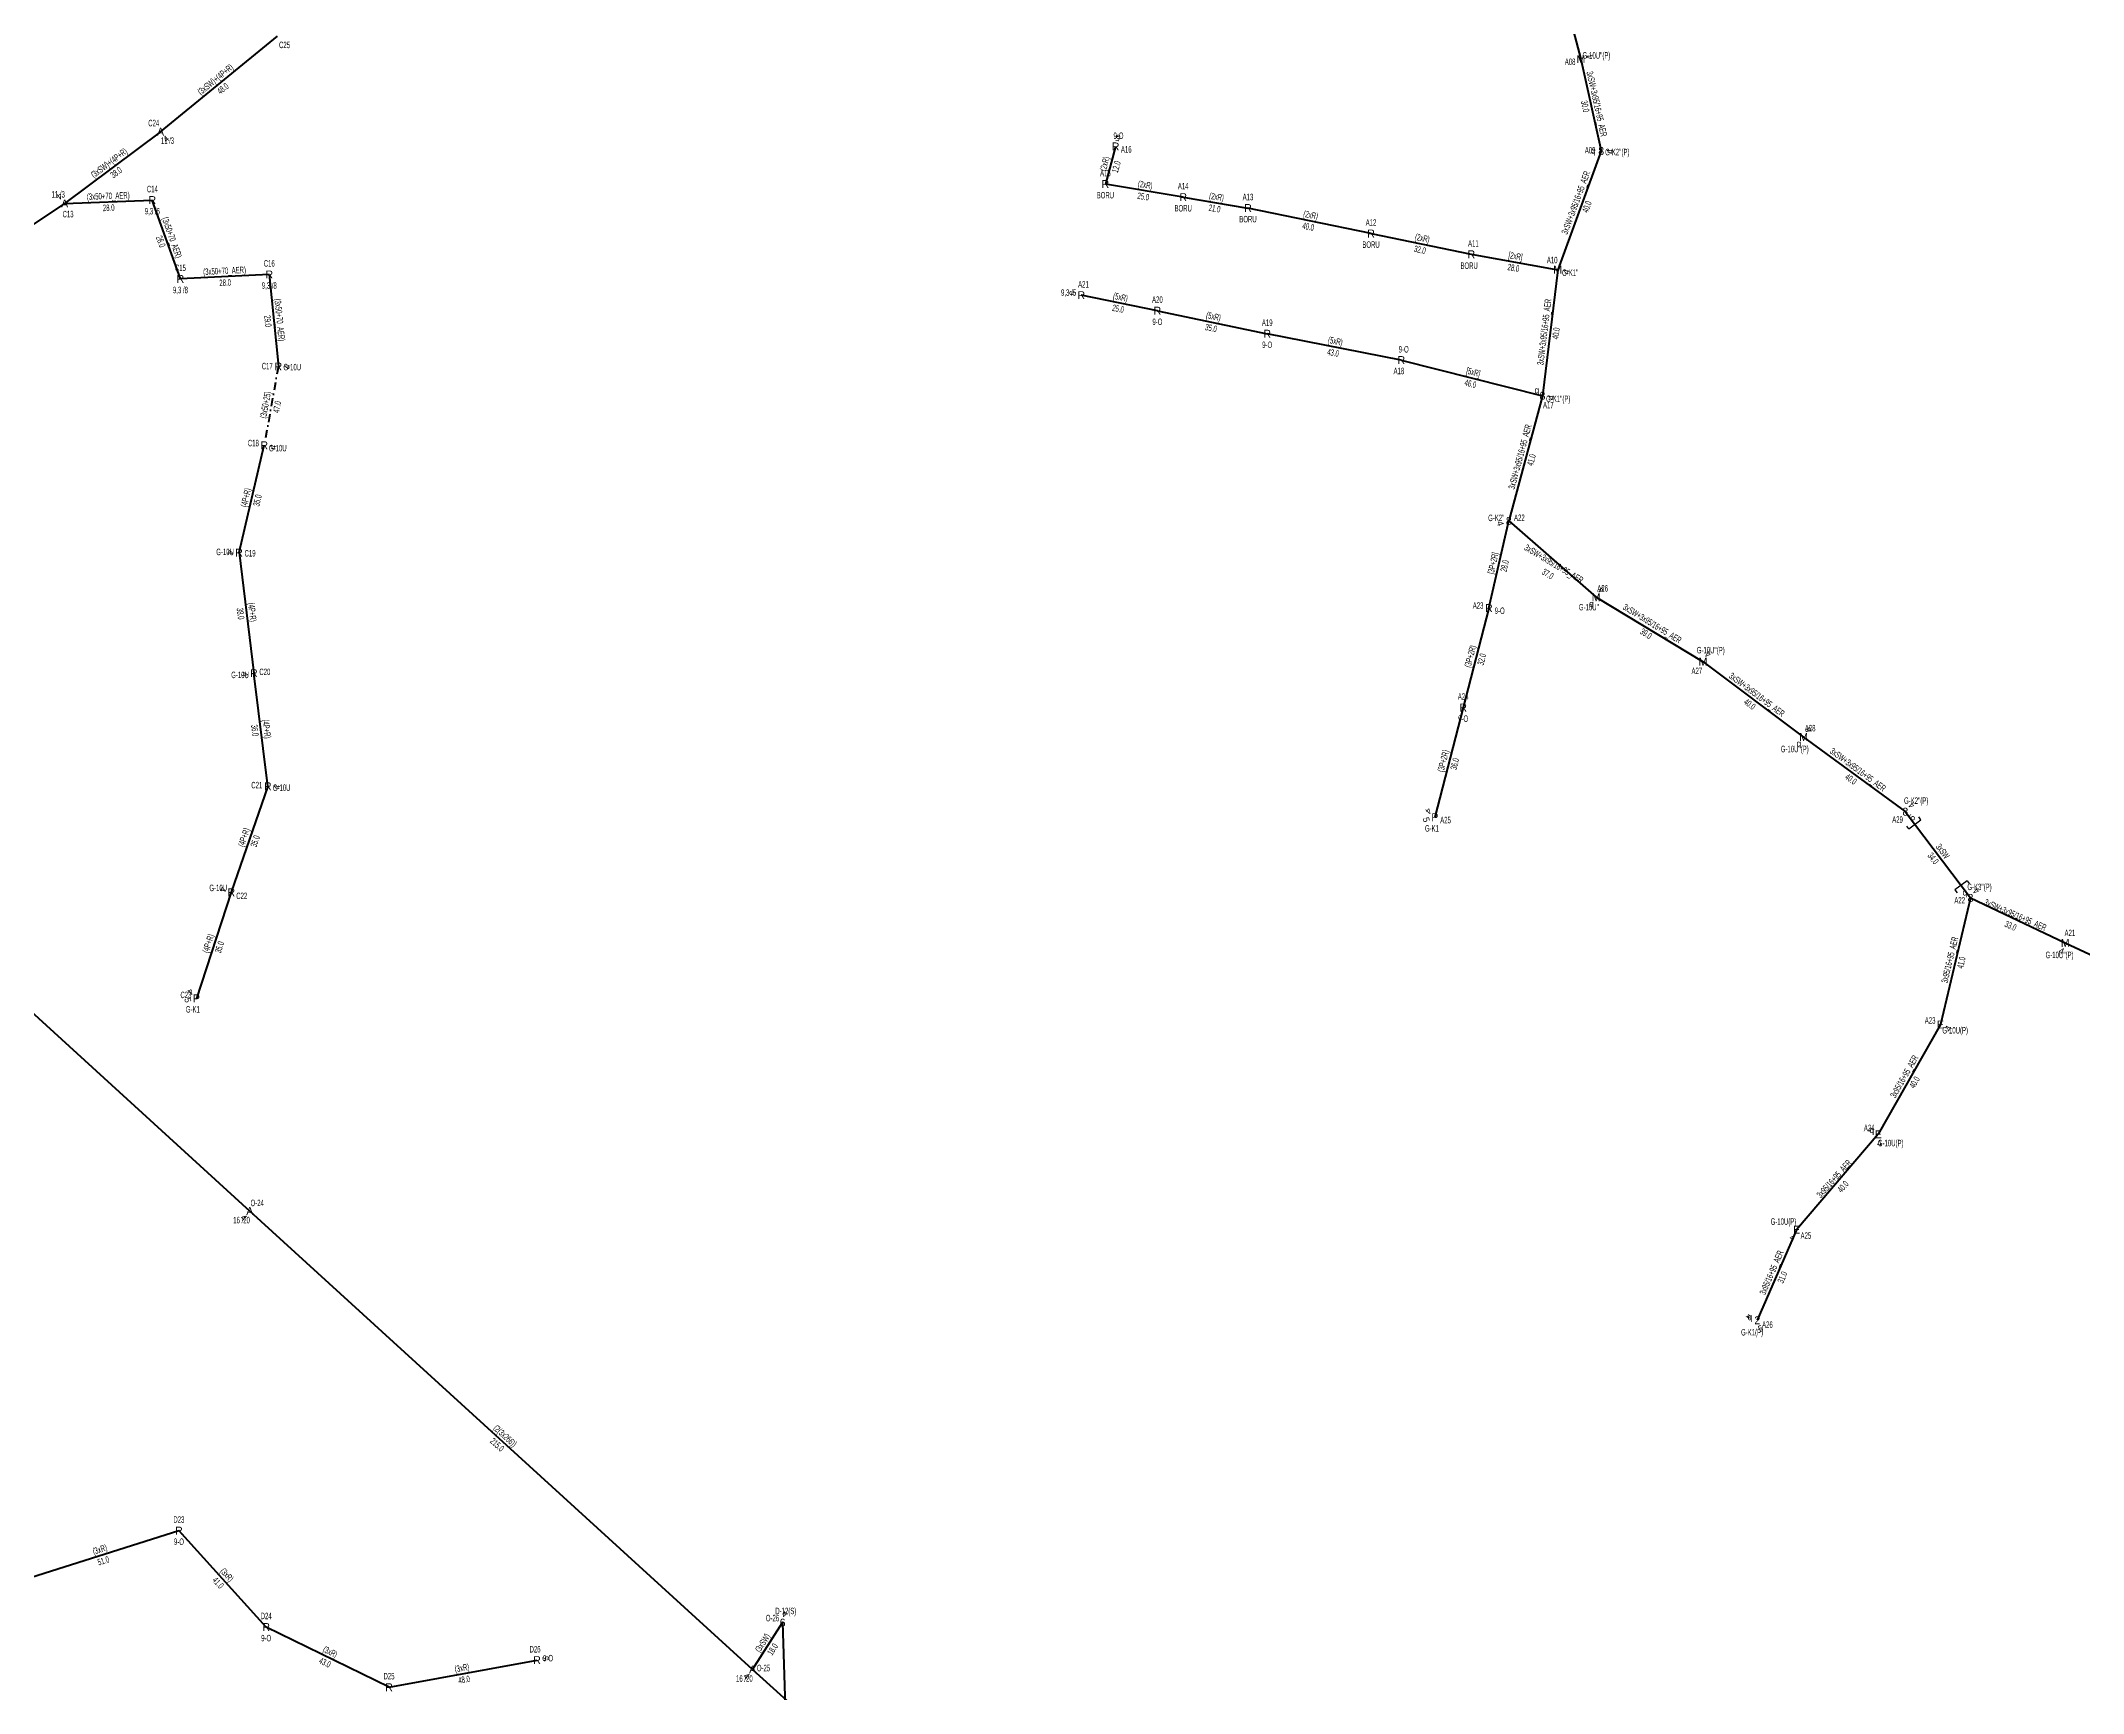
# Model space of a CAD drawing. Header units: millimetres. Extents: x 367507 to 373457, y 4068694 to 4074327.
# Drawn here: x 367986 to 368631, y 4070472 to 4070994 of the extents above; entities that cross this region are included whole.
import ezdxf
from ezdxf.enums import TextEntityAlignment as Align

# ---------------------------------------------------------------- set-up
doc = ezdxf.new("R2010")
doc.units = ezdxf.units.MM
doc.linetypes.add('DASHDOT', pattern=[5, 2.5, -1.25, 0, -1.25])
for name, color, linetype, lineweight in [('DIREK_AG_MEVCUT', 120, 'Continuous', 25), ('DIREK_AG_YENI', 108, 'Continuous', 25), ('DIREK_ENH_MEVCUT', 6, 'Continuous', 25), ('DIREK_OG_MEVCUT', 16, 'Continuous', 25), ('DIREK_OG_YENI', 10, 'Continuous', 25), ('HAT_AG_HAVAI_BYSK', 3, 'Continuous', 50), ('HAT_AG_HAVAI_MEVCUT', 126, 'Continuous', 50), ('HAT_AG_HAVAI_YENI', 3, 'Continuous', 50), ('HAT_AG_YERALTI_MEVCUT', 126, 'DASHDOT', 50), ('HAT_OG_HAVAI_MEVCUT', 48, 'Continuous', 70), ('HAT_OG_HAVAI_YENI', 1, 'Continuous', 70)]:
    doc.layers.add(name, color=color, linetype=linetype, lineweight=lineweight)
doc.layers.add('NIA_AG', color=5, linetype='Continuous')
doc.styles.add('Direk', font='B_CAD')
doc.styles.get("Standard").update_dxf_attribs({"font": 'Arial'})

# ---------------------------------------------------------------- blocks, each defined once
blk = doc.blocks.new('AG_NIA', base_point=(-64.4296, 129.8924))
at = {"layer": 'NIA_AG'}
for p, q in [((-64.429604, 132.292432), (-65.529604, 132.292432)), ((-64.429604, 127.492432), (-64.429604, 132.292432)), ((-64.429604, 127.492432), (-65.529604, 127.492432))]:
    blk.add_line(p, q, dxfattribs=at)

msp = doc.modelspace()

# ---------------------------------------------------------------- linework, layer by layer
at = {"layer": 'HAT_AG_HAVAI_BYSK'}
for p, q in [((368437.54, 4070926.38), (368464.832702, 4070921.528777)), ((368415.42, 4070892.96), (368460.027, 4070881.716)), ((368443.08, 4070814.63), (368449.384, 4070842.142))]:
    msp.add_line(p, q, dxfattribs=at)
at = {"layer": 'HAT_AG_HAVAI_MEVCUT'}
for p, q in [((368325.13, 4070960.45), (368321.91, 4070948.56)), ((368346.5, 4070944.43), (368321.91, 4070948.56)), ((367993.05, 4070942.42), (368020.75, 4070943.5)), ((368029.63, 4070918.61), (368020.75, 4070943.5)), ((368346.5, 4070944.43), (368366.97, 4070940.99)), ((368405.85, 4070932.94), (368366.97, 4070940.99)), ((368405.85, 4070932.94), (368437.54, 4070926.38)), ((368057.71, 4070920.01), (368029.63, 4070918.61)), ((368057.71, 4070920.01), (368060.57, 4070890.93)), ((368338.35, 4070908.56), (368314.28, 4070913.48)), ((368338.35, 4070908.56), (368373.04, 4070901.29)), ((368415.42, 4070892.96), (368373.04, 4070901.29)), ((368048.14, 4070832.14), (368056.11, 4070866.05)), ((368048.14, 4070832.14), (368052.83, 4070794.07)), ((368443.08, 4070814.63), (368434.96, 4070783.2)), ((368057.24, 4070758.35), (368052.83, 4070794.07)), ((368434.96, 4070783.2), (368426.01, 4070748.56)), ((368057.24, 4070758.35), (368045.7, 4070724.86)), ((368045.7, 4070724.86), (368034.7, 4070691.36)), ((367980.3, 4070507.77), (368029.16, 4070523.22)), ((368056.73, 4070492.78), (368029.16, 4070523.22)), ((368095.54, 4070473.74), (368056.73, 4070492.78)), ((368095.54, 4070473.74), (368142.32, 4070482.31))]:
    msp.add_line(p, q, dxfattribs=at)
at = {"layer": 'HAT_AG_HAVAI_YENI'}
for p, q in [((368595.279, 4070723.07), (368585.783, 4070683.098)), ((368585.783, 4070683.098), (368566.114, 4070648.411)), ((368566.114, 4070648.411), (368540.301, 4070618.282)), ((368540.301, 4070618.282), (368527.902909, 4070589.688133))]:
    msp.add_line(p, q, dxfattribs=at)
at = {"layer": 'HAT_AG_YERALTI_MEVCUT', "flags": 128}
msp.add_lwpolyline([(368060.57, 4070890.93), (368056.11, 4070866.05)], dxfattribs=at)
at = {"layer": 'HAT_OG_HAVAI_MEVCUT'}
for p, q in [((368023.35, 4070965.09), (368060.35, 4070995.27)), ((368023.35, 4070965.09), (367993.05, 4070942.42)), ((367993.05, 4070942.42), (367959.04, 4070919.87)), ((367893.43, 4070768.31), (368051.54, 4070624.16)), ((368210.41, 4070479.36), (368051.54, 4070624.16)), ((368210.41, 4070479.36), (368219.91, 4070494.17)), ((368219.91, 4070494.17), (368222.85, 4070397.98)), ((368210.41, 4070479.36), (368347.4, 4070356.07))]:
    msp.add_line(p, q, dxfattribs=at)
at = {"layer": 'HAT_OG_HAVAI_YENI'}
for p, q in [((368462.732, 4071023.699), (368472.156, 4070988.014)), ((368472.156, 4070988.014), (368478.582, 4070959.017)), ((368478.582, 4070959.017), (368464.832702, 4070921.528777)), ((368464.832702, 4070921.528777), (368460.027, 4070881.716)), ((368460.027, 4070881.716), (368449.384, 4070842.142)), ((368449.384, 4070842.142), (368476.969746, 4070818.04817)), ((368476.969746, 4070818.04817), (368510.749, 4070797.694)), ((368510.749, 4070797.694), (368542.534, 4070773.891)), ((368542.534, 4070773.891), (368574.678, 4070750.327)), ((368574.678, 4070750.327), (368595.279, 4070723.07)), ((368595.279, 4070723.07), (368625.198, 4070708.862)), ((368625.198, 4070708.862), (368653.621, 4070695.63))]:
    msp.add_line(p, q, dxfattribs=at)

# ---------------------------------------------------------------- block references
at = {"layer": 'NIA_AG'}
for p, rotation in [((368577.692801, 4070746.338144), 307.082201), ((368592.264199, 4070727.058856), 127.082201)]:
    msp.add_blockref('AG_NIA', p, dxfattribs=dict(at, rotation=rotation))

# ---------------------------------------------------------------- texts
at = {"layer": 'DIREK_AG_MEVCUT', "linetype": 'ByBlock', "style": 'Direk'}
for s, p in [('R', (368325.13, 4070960.45)), ('R', (368321.91, 4070948.56)), ('R', (368020.75, 4070943.5)), ('R', (368346.5, 4070944.43)), ('R', (368366.97, 4070940.99)), ('R', (368405.85, 4070932.94)), ('R', (368437.54, 4070926.38)), ('R', (368029.63, 4070918.61)), ('R', (368057.71, 4070920.01)), ('R', (368314.28, 4070913.48)), ('R', (368338.35, 4070908.56)), ('R', (368373.04, 4070901.29)), ('R', (368060.57, 4070890.93)), ('R', (368415.42, 4070892.96)), ('R', (368056.11, 4070866.05)), ('R', (368048.14, 4070832.14)), ('R', (368443.08, 4070814.63)), ('R', (368052.83, 4070794.07)), ('R', (368434.96, 4070783.2)), ('R', (368057.24, 4070758.35)), ('P', (368426.01, 4070748.56)), ('R', (368045.7, 4070724.86)), ('P', (368034.7, 4070691.36)), ('R', (368029.16, 4070523.22)), ('R', (368056.73, 4070492.78)), ('R', (368142.32, 4070482.31)), ('R', (368095.54, 4070473.74))]:
    msp.add_text(s, height=2.5, dxfattribs=at).set_placement(p, align=Align.MIDDLE_CENTER)
at = {"layer": 'DIREK_AG_MEVCUT', "linetype": 'ByBlock', "width": 0.53}
for s, p in [('9-O', (368326.047218, 4070963.836871)), ('A16', (368328.508307, 4070959.535101)), ('A15', (368321.91, 4070952.06)), ('A14', (368346.5, 4070947.93)), ('C14', (368020.75, 4070947)), ('BORU', (368321.91, 4070945.06)), ('BORU', (368346.5, 4070940.93)), ('A13', (368366.97, 4070944.49)), ('9,3 /6', (368020.75, 4070940)), ('BORU', (368366.97, 4070937.49)), ('A12', (368405.85, 4070936.44)), ('BORU', (368405.85, 4070929.44)), ('A11', (368438.201063, 4070929.817004)), ('C15', (368029.63, 4070922.11)), ('C16', (368057.71, 4070923.51)), ('BORU', (368436.848887, 4070922.786758)), ('9,3 /8', (368029.63, 4070915.11)), ('9,3 /8', (368057.71, 4070916.51)), ('A21', (368314.980921, 4070916.909098)), ('9,3 /5', (368310.271679, 4070914.299316)), ('A20', (368338.35, 4070912.06)), ('9-O', (368338.35, 4070905.06)), ('A19', (368373.04, 4070904.79)), ('9-O', (368373.04, 4070897.79)), ('9-O', (368416.187144, 4070896.382501)), ('C17', (368057.072754, 4070891.068813)), ('G-10U', (368064.96602, 4070890.755513)), ('A18', (368414.65448, 4070889.544743)), ('C18', (368052.682654, 4070866.759436)), ('G-10U', (368060.400551, 4070865.161887)), ('G-10U', (368043.747573, 4070832.378011)), ('C19', (368051.634873, 4070831.950624)), ('A23', (368439.679517, 4070815.458681)), ('9-O', (368446.512523, 4070813.793511)), ('G-10U', (368048.469614, 4070793.532246)), ('C20', (368056.303683, 4070794.4984)), ('A24', (368434.96, 4070786.7)), ('9-O', (368434.96, 4070779.7)), ('C21', (368053.759093, 4070758.715085)), ('G-10U', (368061.611302, 4070757.891529)), ('A25', (368429.398719, 4070747.684451)), ('G-K1', (368425.104325, 4070745.054686)), ('G-10U', (368041.574071, 4070726.248167)), ('C22', (368049.017277, 4070723.743904)), ('C23', (368031.374679, 4070692.451897)), ('G-K1', (368033.561251, 4070687.891992)), ('D23', (368029.16, 4070526.72)), ('9-O', (368029.16, 4070519.72)), ('D24', (368056.73, 4070496.28)), ('9-O', (368056.73, 4070489.28)), ('D26', (368141.689303, 4070485.752706)), ('9-O', (368145.795546, 4070482.946713)), ('D25', (368095.54, 4070477.24))]:
    msp.add_text(s, height=2.05, dxfattribs=at).set_placement(p, align=Align.MIDDLE_CENTER)
at = {"layer": 'DIREK_AG_MEVCUT', "color": 32, "style": 'Direk'}
for s, rotation, p in [('5', 524.846867, (368325.861919, 4070963.152646)), ('5', 618.447658, (368311.536722, 4070914.040737)), ('4', 447.727008, (368063.367797, 4070890.81895)), ('4', 438.305341, (368058.851877, 4070865.482451)), ('4', 266.898362, (368045.344102, 4070832.291501)), ('4', 277.030626, (368050.051054, 4070793.72728)), ('4', 444.012592, (368060.024726, 4070758.057932)), ('5', 285.513199, (368423.312007, 4070747.811111)), ('4', 225.513199, (368424.012447, 4070750.522086)), ('4', 251.404515, (368043.046178, 4070725.752877)), ('5', 281.821981, (368031.959391, 4070690.78636)), ('4', 221.821981, (368032.832908, 4070693.446617)), ('5', 460.381353, (368145.074164, 4070482.814557))]:
    msp.add_text(s, height=2, rotation=rotation, dxfattribs=at).set_placement(p, align=Align.MIDDLE_CENTER)
at = {"layer": 'DIREK_AG_YENI', "width": 0.53}
for s, p in [('A23', (368582.525631, 4070684.378449)), ('G-10U(P)', (368590.430585, 4070681.271067)), ('A24', (368563.249482, 4070650.422103)), ('G-10U(P)', (368570.055907, 4070645.643491)), ('G-10U(P)', (368536.179362, 4070620.85896)), ('A25', (368543.268691, 4070616.426519)), ('G-K1(P)', (368526.256584, 4070585.891192)), ('A26', (368531.11405, 4070588.295806))]:
    msp.add_text(s, height=2.05, dxfattribs=at).set_placement(p, align=Align.MIDDLE_CENTER)
at = {"layer": 'DIREK_AG_YENI', "style": 'Direk'}
for s, p in [('E', (368585.783, 4070683.098)), ('E', (368566.114, 4070648.411)), ('E', (368540.301, 4070618.282)), ('2', (368527.902909, 4070589.688133))]:
    msp.add_text(s, height=2.5, dxfattribs=at).set_placement(p, align=Align.MIDDLE_CENTER)
at = {"layer": 'DIREK_AG_YENI', "color": 32, "style": 'Direk'}
for s, rotation, p in [('4', 424.492741, (368588.310086, 4070681.892249)), ('4', 367.170011, (368566.463479, 4070645.632896)), ('4', 332.272027, (368538.998232, 4070615.803534)), ('4', 246.558802, (368525.333997, 4070590.801994)), ('5', 21.558801, (368528.931786, 4070587.084018))]:
    msp.add_text(s, height=2, rotation=rotation, dxfattribs=at).set_placement(p, align=Align.MIDDLE_CENTER)
at = {"layer": 'DIREK_AG_YENI', "color": 4, "style": 'Direk'}
for p in [(368564.067916, 4070649.847502), (368525.609237, 4070590.682652)]:
    msp.add_text('q', height=2, dxfattribs=at).set_placement(p, align=Align.MIDDLE_CENTER)
at = {"layer": 'DIREK_ENH_MEVCUT', "linetype": 'ByBlock', "width": 0.53}
for s, p in [('O-24', (368053.897866, 4070626.746594)), ('16 /20', (368048.950284, 4070621.319066)), ('O-26', (368216.714362, 4070495.59755)), ('D-12(S)', (368220.926581, 4070497.84466)), ('16 /20', (368207.830254, 4070476.511651)), ('O-25', (368213.878709, 4070479.82697))]:
    msp.add_text(s, height=2.05, dxfattribs=at).set_placement(p, align=Align.MIDDLE_CENTER)
at = {"layer": 'DIREK_ENH_MEVCUT', "color": 32, "linetype": 'ByBlock', "style": 'Direk'}
for rotation, p in [(317.648574, (368049.653707, 4070622.090725)), (164.536093, (368220.656568, 4070496.868636)), (317.832909, (368208.530374, 4070477.284667))]:
    msp.add_text('4', height=2, rotation=rotation, dxfattribs=at).set_placement(p, align=Align.MIDDLE_CENTER)
at = {"layer": 'DIREK_ENH_MEVCUT', "linetype": 'ByBlock', "style": 'Direk'}
for s, p in [('A', (368051.54, 4070624.16)), ('6', (368219.91, 4070494.17)), ('A', (368210.41, 4070479.36))]:
    msp.add_text(s, height=2.5, dxfattribs=at).set_placement(p, align=Align.MIDDLE_CENTER)
at = {"layer": 'DIREK_OG_MEVCUT', "linetype": 'ByBlock', "width": 0.53}
for s, p in [('C25', (368062.528596, 4070992.530708)), ('C24', (368021.195027, 4070967.847914)), ('11 /3', (368025.539335, 4070962.28811)), ('11 /3', (367991.003673, 4070945.323582)), ('C13', (367994.125131, 4070939.08922))]:
    msp.add_text(s, height=2.05, dxfattribs=at).set_placement(p, align=Align.MIDDLE_CENTER)
at = {"layer": 'DIREK_OG_MEVCUT', "linetype": 'ByBlock', "style": 'Direk'}
for p in [(368023.35, 4070965.09), (367993.05, 4070942.42)]:
    msp.add_text('A', height=2.5, dxfattribs=at).set_placement(p, align=Align.MIDDLE_CENTER)
at = {"layer": 'DIREK_OG_MEVCUT', "color": 32, "linetype": 'ByBlock', "style": 'Direk'}
for rotation, p in [(398.003283, (368025.073979, 4070962.883669)), (215.17463, (367991.437003, 4070944.70872))]:
    msp.add_text('4', height=2, rotation=rotation, dxfattribs=at).set_placement(p, align=Align.MIDDLE_CENTER)
at = {"layer": 'DIREK_OG_YENI', "width": 0.53}
for s, p in [('A08', (368468.754775, 4070987.188368)), ("G-10U''(P)", (368477.074819, 4070989.208021)), ('A09', (368475.089788, 4070959.250356)), ("G-K2''(P)", (368483.674087, 4070958.676738)), ('A10', (368463.088527, 4070924.563222)), ("G-K1''", (368468.790935, 4070920.577616)), ('A17', (368461.88118, 4070878.747496)), ("G-K1''(P)", (368465.011918, 4070880.749935)), ("G-K2''", (368445.434761, 4070843.125143)), ('A22', (368452.732736, 4070843.159826)), ('A26', (368479.032085, 4070820.876024)), ("G-10U''", (368474.688083, 4070814.919581)), ("G-10U''(P)", (368513.204863, 4070801.341809)), ('A27', (368508.79435, 4070794.790667)), ('A28', (368544.617669, 4070776.703174)), ("G-10U''(P)", (368539.745472, 4070770.12753)), ("G-K2''(P)", (368578.114545, 4070753.814175)), ('A29', (368572.22129, 4070747.834095)), ('A22', (368591.853705, 4070722.350725)), ("G-K3''(P)", (368598.130051, 4070726.570721)), ('A21', (368626.687288, 4070712.029337)), ("G-10U''(P)", (368623.417746, 4070705.075853))]:
    msp.add_text(s, height=2.05, dxfattribs=at).set_placement(p, align=Align.MIDDLE_CENTER)
at = {"layer": 'DIREK_OG_YENI', "style": 'Direk'}
for s, p in [('M', (368472.156, 4070988.014)), ('8', (368478.582, 4070959.017)), ('M', (368464.832702, 4070921.528777)), ('8', (368460.027, 4070881.716)), ('8', (368449.384, 4070842.142)), ('M', (368476.969746, 4070818.04817)), ('M', (368510.749, 4070797.694)), ('M', (368542.534, 4070773.891)), ('8', (368574.678, 4070750.327)), ('8', (368595.279, 4070723.07)), ('M', (368625.198, 4070708.862))]:
    msp.add_text(s, height=2.5, dxfattribs=at).set_placement(p, align=Align.MIDDLE_CENTER)
at = {"layer": 'DIREK_OG_YENI', "color": 32, "style": 'Direk'}
for s, rotation, p in [('4', 103.644375, (368474.87698, 4070988.674505)), ('4', 446.177077, (368481.37577, 4070958.830315)), ('4', 436.488046, (368467.555201, 4070920.874562)), ('4', 439.032178, (368462.775856, 4070881.183279)), ('4', 286.04712, (368446.693103, 4070841.368002)), ('4', 143.896928, (368478.619617, 4070820.310453)), ('4', 146.049853, (368512.31272, 4070800.016667)), ('4', 143.463557, (368544.200935, 4070776.140739)), ('4', 135.418973, (368576.643368, 4070752.321324)), ('5', 49.587361, (368576.809907, 4070748.511794)), ('4', 140.839996, (368597.047167, 4070725.241079)), ('4', 334.817, (368624.00657, 4070706.328131))]:
    msp.add_text(s, height=2, rotation=rotation, dxfattribs=at).set_placement(p, align=Align.MIDDLE_CENTER)
at = {"layer": 'DIREK_OG_YENI', "color": 4, "style": 'Direk'}
for p in [(368476.087563, 4070959.183683), (368458.259233, 4070883.483767), (368475.496647, 4070816.028274), (368541.045665, 4070771.882304), (368593.511233, 4070724.837767)]:
    msp.add_text('q', height=2, dxfattribs=at).set_placement(p, align=Align.MIDDLE_CENTER)
at = {"layer": 'HAT_AG_HAVAI_BYSK', "lineweight": 30, "width": 0.53}
for s, rotation, p in [('28.0', 349.921056, (368451.037597, 4070923.117506, 184232.416351)), ('46.0', 345.85229, (368437.515741, 4070886.513782, 184230.0135)), ('28.0', 77.09424, (368447.060528, 4070828.196154, 184224.692))]:
    msp.add_text(s, height=2.05, rotation=rotation, dxfattribs=at).set_placement(p, align=Align.TOP_CENTER)
for s, rotation, p in [('[2xR]', 349.921056, (368451.335105, 4070924.791271, 184232.416351)), ('[5xR]', 345.85229, (368437.931259, 4070888.162218, 184230.0135)), ('[3P+2R]', 77.09424, (368445.403472, 4070828.575846, 184224.692))]:
    msp.add_text(s, height=2.05, rotation=rotation, dxfattribs=at).set_placement(p, align=Align.CENTER)
at = {"layer": 'HAT_AG_HAVAI_MEVCUT', "lineweight": 30, "width": 0.53}
for s, rotation, p in [('(2xR)', 434.846867, (368322.699554, 4070954.72719, 184160.955)), ('(2xR)', 350.465902, (368334.345789, 4070947.333259, 184160.955)), ('(3x50+70_AER)', 2.232784, (368006.866884, 4070943.809355, 184010.375)), ('(2xR)', 350.460533, (368356.875868, 4070943.548246, 184183.485)), ('(3x50+70_AER)', 289.634865, (368025.990575, 4070931.340621, 184010.375)), ('(2xR)', 348.302347, (368386.582335, 4070937.797346, 184183.485)), ('(2xR)', 348.304652, (368421.867302, 4070930.492353, 184218.77)), ('(3x50+70_AER)', 362.854264, (368043.627674, 4070920.158946, 184014.815)), ('(3x50+70_AER)', 275.616941, (368059.985919, 4070905.553196, 184030.285)), ('(5xR)', 348.447658, (368326.485224, 4070911.852781, 184157.14)), ('(5xR)', 348.163793, (368355.869347, 4070905.756927, 184186.52)), ('(5xR)', 348.879986, (368394.393935, 4070897.959042, 184186.52)), ('(4P+R)', 76.773607, (368051.297547, 4070849.289479, 184028.055)), ('(4P+R)', 277.023116, (368051.328622, 4070813.208929, 184026.415)), ('(3P+2R)', 435.51427, (368438.197022, 4070799.127618, 184217.48)), ('(4P+R)', 277.038136, (368055.878595, 4070776.31415, 184026.415)), ('(3P+2R)', 435.513199, (368429.662026, 4070766.092633, 184213.005)), ('(4P+R)', 430.987049, (368050.666372, 4070741.881915, 184022.85)), ('(4P+R)', 431.821981, (368039.392422, 4070708.375175, 184017.35)), ('(3xR)', 17.547453, (368004.473729, 4070516.305447, 184014.58)), ('(3xR)', 312.167645, (368043.575006, 4070508.570607, 184014.58)), ('(3xR)', 333.867652, (368076.509379, 4070484.023112, 184028.365)), ('(3xR)', 10.381353, (368118.776831, 4070478.861086, 184071.16))]:
    msp.add_text(s, height=2.05, rotation=rotation, dxfattribs=at).set_placement(p, align=Align.CENTER)
for s, rotation, p in [('12.0', 434.846867, (368324.340446, 4070954.28281, 184160.955)), ('28.0', 2.232784, (368006.933116, 4070942.110645, 184010.375)), ('25.0', 350.465902, (368334.064211, 4070945.656741, 184160.955)), ('21.0', 350.460533, (368356.594132, 4070941.871754, 184183.485)), ('40.0', 348.302347, (368386.237665, 4070936.132654, 184183.485)), ('26.0', 289.634865, (368024.389425, 4070930.769379, 184010.375)), ('32.0', 348.304652, (368421.522698, 4070928.827647, 184218.77)), ('28.0', 362.854264, (368043.712326, 4070918.461054, 184014.815)), ('25.0', 348.447658, (368326.144776, 4070910.187219, 184157.14)), ('29.0', 275.616941, (368058.294081, 4070905.386804, 184030.285)), ('35.0', 348.163793, (368355.520653, 4070904.093073, 184186.52)), ('43.0', 348.879986, (368394.066065, 4070896.290958, 184186.52)), ('35.0', 76.773607, (368052.952453, 4070848.900521, 184028.055)), ('38.0', 277.023116, (368049.641378, 4070813.001071, 184026.415)), ('32.0', 435.51427, (368439.842978, 4070798.702382, 184217.48)), ('36.0', 277.038136, (368054.191405, 4070776.10585, 184026.415)), ('36.0', 435.513199, (368431.307974, 4070765.667367, 184213.005)), ('35.0', 430.987049, (368052.273628, 4070741.328085, 184022.85)), ('35.0', 431.821981, (368041.007578, 4070707.844825, 184017.35)), ('51.0', 17.547453, (368004.986271, 4070514.684553, 184014.58)), ('41.0', 312.167645, (368042.314994, 4070507.429393, 184014.58)), ('43.0', 333.867652, (368075.760621, 4070482.496888, 184028.365)), ('48.0', 10.381353, (368119.083169, 4070477.188914, 184071.16))]:
    msp.add_text(s, height=2.05, rotation=rotation, dxfattribs=at).set_placement(p, align=Align.TOP_CENTER)
at = {"layer": 'HAT_AG_HAVAI_YENI', "lineweight": 30, "width": 0.53}
for rotation, p in [(436.636186, (368589.704016, 4070703.280463, 184292.8915)), (420.444925, (368575.2091, 4070666.173771, 184283.057)), (408.212696, (368552.936374, 4070633.695528)), (426.558799, (368533.322106, 4070604.323203, 184263.951455))]:
    msp.add_text('3x95/16+95_AER', height=2.05, rotation=rotation, dxfattribs=at).set_placement(p, align=Align.CENTER)
for s, rotation, p in [('41.0', 436.636186, (368591.357984, 4070702.887537, 184292.8915)), ('40.0', 420.444925, (368576.6879, 4070665.335229, 184283.057)), ('40.0', 408.212696, (368554.203935, 4070632.562704)), ('31.0', 426.558799, (368534.881803, 4070603.64693, 184263.951455))]:
    msp.add_text(s, height=2.05, rotation=rotation, dxfattribs=at).set_placement(p, align=Align.TOP_CENTER)
at = {"layer": 'HAT_AG_YERALTI_MEVCUT', "lineweight": 30, "width": 0.53}
msp.add_text('(3x50+25)', height=2.05, rotation=439.837075, dxfattribs=at).set_placement((368057.503337, 4070878.639981), align=Align.CENTER)
msp.add_text('47.0', height=2.05, rotation=439.837075, dxfattribs=at).set_placement((368059.176663, 4070878.340019), align=Align.TOP_CENTER)
at = {"layer": 'HAT_OG_HAVAI_MEVCUT', "lineweight": 30, "width": 0.53}
for s, rotation, p in [('(3xSW)+(4P+R)', 39.203288, (368041.312737, 4070980.838672, 184030.175)), ('(3xSW)+(4P+R)', 396.803278, (368007.690791, 4070954.435593, 183996.525)), ('(2(3x266))', 317.652799, (368131.547578, 4070552.388215, 184025.77)), ('(3xSW)', 57.321514, (368214.444543, 4070487.223936, 184109.955))]:
    msp.add_text(s, height=2.05, rotation=rotation, dxfattribs=at).set_placement(p, align=Align.CENTER)
for s, rotation, p in [('48.0', 39.203288, (368042.387263, 4070979.521328, 184030.175)), ('38.0', 396.803278, (368008.709209, 4070953.074407, 183996.525)), ('215.0', 317.652799, (368130.402422, 4070551.131785, 184025.77)), ('18.0', 57.321514, (368215.875457, 4070486.306064, 184109.955))]:
    msp.add_text(s, height=2.05, rotation=rotation, dxfattribs=at).set_placement(p, align=Align.TOP_CENTER)
at = {"layer": 'HAT_OG_HAVAI_YENI', "lineweight": 30, "width": 0.53}
for s, rotation, p in [('3xSW+3x95/16+95_AER', 282.495329, (368476.198867, 4070973.699406, 184239.291)), ('3xSW+3x95/16+95_AER', 429.661238, (368471.493366, 4070942.339251, 184232.999371)), ('3xSW+3x95/16+95_AER', 443.117267, (368461.585976, 4070901.724251, 184230.0135)), ('3xSW+3x95/16+95_AER', 434.947089, (368453.884667, 4070862.149754, 184224.692)), ('3xSW+3x95/16+95_AER', 329.114267, (368463.104895, 4070827.7617)), ('3xSW+3x95/16+95_AER', 328.401775, (368494.183738, 4070808.882444)), ('3xSW+3x95/16+95_AER', 323.171368, (368527.15101, 4070786.472867, 184271.267)), ('3xSW+3x95/16+95_AER', 323.755746, (368559.108544, 4070762.794528, 184287.339)), ('3xSW', 307.082201, (368585.656606, 4070737.211016, 184297.6395)), ('3xSW+3x95/16+95_AER', 336.565106, (368609.037792, 4070716.793211))]:
    msp.add_text(s, height=2.05, rotation=rotation, dxfattribs=at).set_placement(p, align=Align.CENTER)
for s, rotation, p in [('30.0', 282.495329, (368474.539133, 4070973.331594, 184239.291)), ('40.0', 429.661238, (368473.087377, 4070941.748382, 184232.999371)), ('40.0', 443.117267, (368463.273725, 4070901.520527, 184230.0135)), ('41.0', 434.947089, (368455.526333, 4070861.708246, 184224.692)), ('37.0', 329.114267, (368462.232238, 4070826.302772)), ('39.0', 328.401775, (368493.293006, 4070807.434481)), ('40.0', 323.171368, (368526.13199, 4070785.112133, 184271.267)), ('40.0', 323.755746, (368558.103456, 4070761.423472, 184287.339)), ('34.0', 307.082201, (368584.300394, 4070736.185984, 184297.6395)), ('33.0', 336.565106, (368608.36169, 4070715.233439))]:
    msp.add_text(s, height=2.05, rotation=rotation, dxfattribs=at).set_placement(p, align=Align.TOP_CENTER)

doc.saveas('drawing.dxf')
